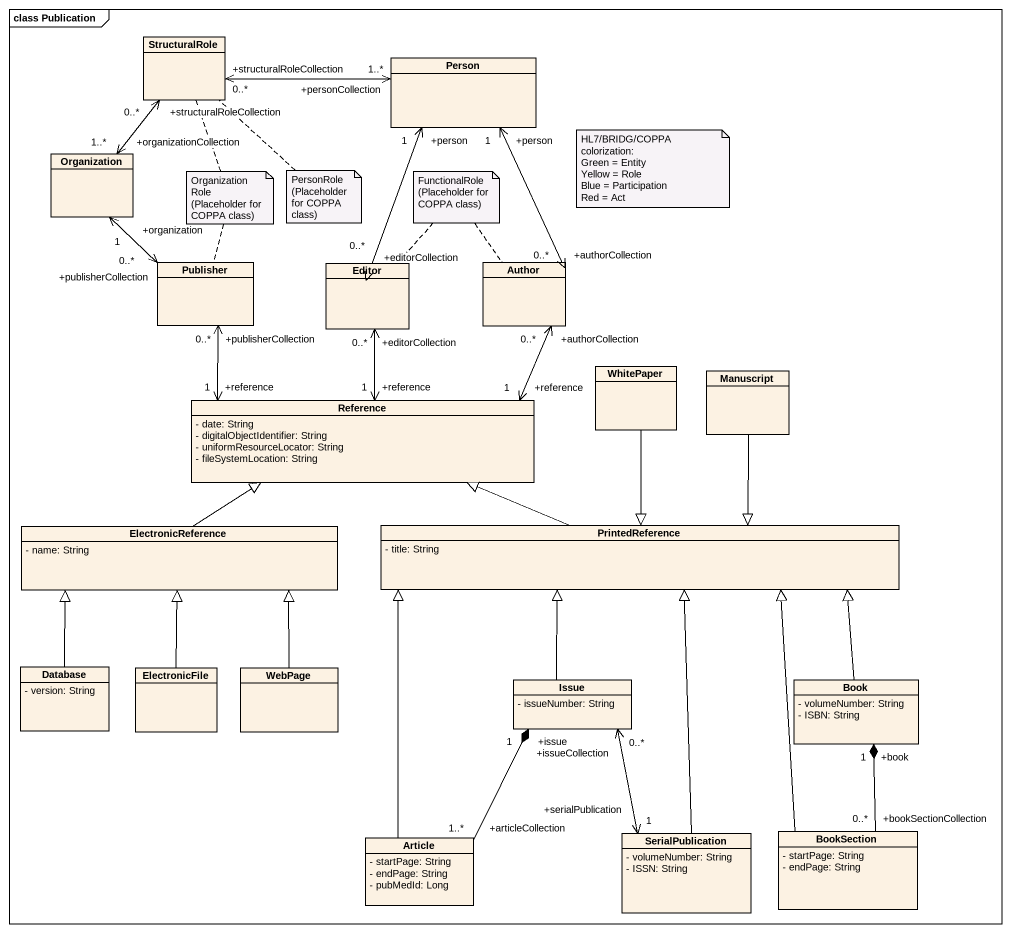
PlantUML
@startuml
mainframe class Publication
hide circle
hide empty members
skinparam classAttributeIconSize 0
class StructuralRole
class "Person" as Person_
class Organization
class Publisher
class Author
class Editor
class WhitePaper
class Manuscript
class Reference {
  - date: String
  - digitalObjectIdentifier: String
  - uniformResourceLocator: String
  - fileSystemLocation: String
}
class ElectronicReference {
  - name: String
}
class PrintedReference {
  - title: String
}
class "Database" as Database_ {
  - version: String
}
class ElectronicFile
class WebPage
class Issue {
  - issueNumber: String
}
class Book {
  - volumeNumber: String
  - ISBN: String
}
class Article {
  - startPage: String
  - endPage: String
  - pubMedId: Long
}
class SerialPublication {
  - volumeNumber: String
  - ISSN: String
}
class BookSection {
  - startPage: String
  - endPage: String
}
StructuralRole "+structuralRoleCollection\n0..*" <-right-> "+personCollection\n1..*" Person_
StructuralRole "+structuralRoleCollection\n0..*" <--> "+organizationCollection\n1..*" Organization
Organization "+organization\n1" <--> "+publisherCollection\n0..*" Publisher
Author "+authorCollection\n0..*" <-up-> "+person\n1" Person_
Editor "+editorCollection\n0..*" <-up-> "+person\n1" Person_
WhitePaper --|> PrintedReference
Manuscript --|> PrintedReference
Reference "+reference\n1" <-up-> "+publisherCollection\n0..*" Publisher
Reference "+reference\n1" <-up-> "+authorCollection\n0..*" Author
Reference "+reference\n1" <-up-> "+editorCollection\n0..*" Editor
ElectronicReference -up-|> Reference
PrintedReference -left-|> Reference
Database_ -up-|> ElectronicReference
ElectronicFile -up-|> ElectronicReference
WebPage -up-|> ElectronicReference
Issue -up-|> PrintedReference
Book -up-|> PrintedReference
Article -up-|> PrintedReference
Article "+articleCollection\n1..*" -up-* "+issue\n1" Issue
SerialPublication -up-|> PrintedReference
SerialPublication "+serialPublication\n1" <-up-> "+issueCollection\n0..*" Issue
BookSection -up-|> PrintedReference
BookSection "+bookSectionCollection\n0..*" -up-* "+book\n1" Book
note as N1
  HL7/BRIDG/COPPA colorization:
  Green = Entity
  Yellow = Role
  Blue = Participation
  Red = Act
end note
note as N2
  OrganizationRole
  (Placeholder for COPPA class)
end note
N2 .. StructuralRole
N2 .. Publisher
note bottom of StructuralRole
  PersonRole
  (Placeholder for COPPA class)
end note
note as N4
  FunctionalRole
  (Placeholder for COPPA class)
end note
N4 .. Author
N4 .. Editor
@enduml
